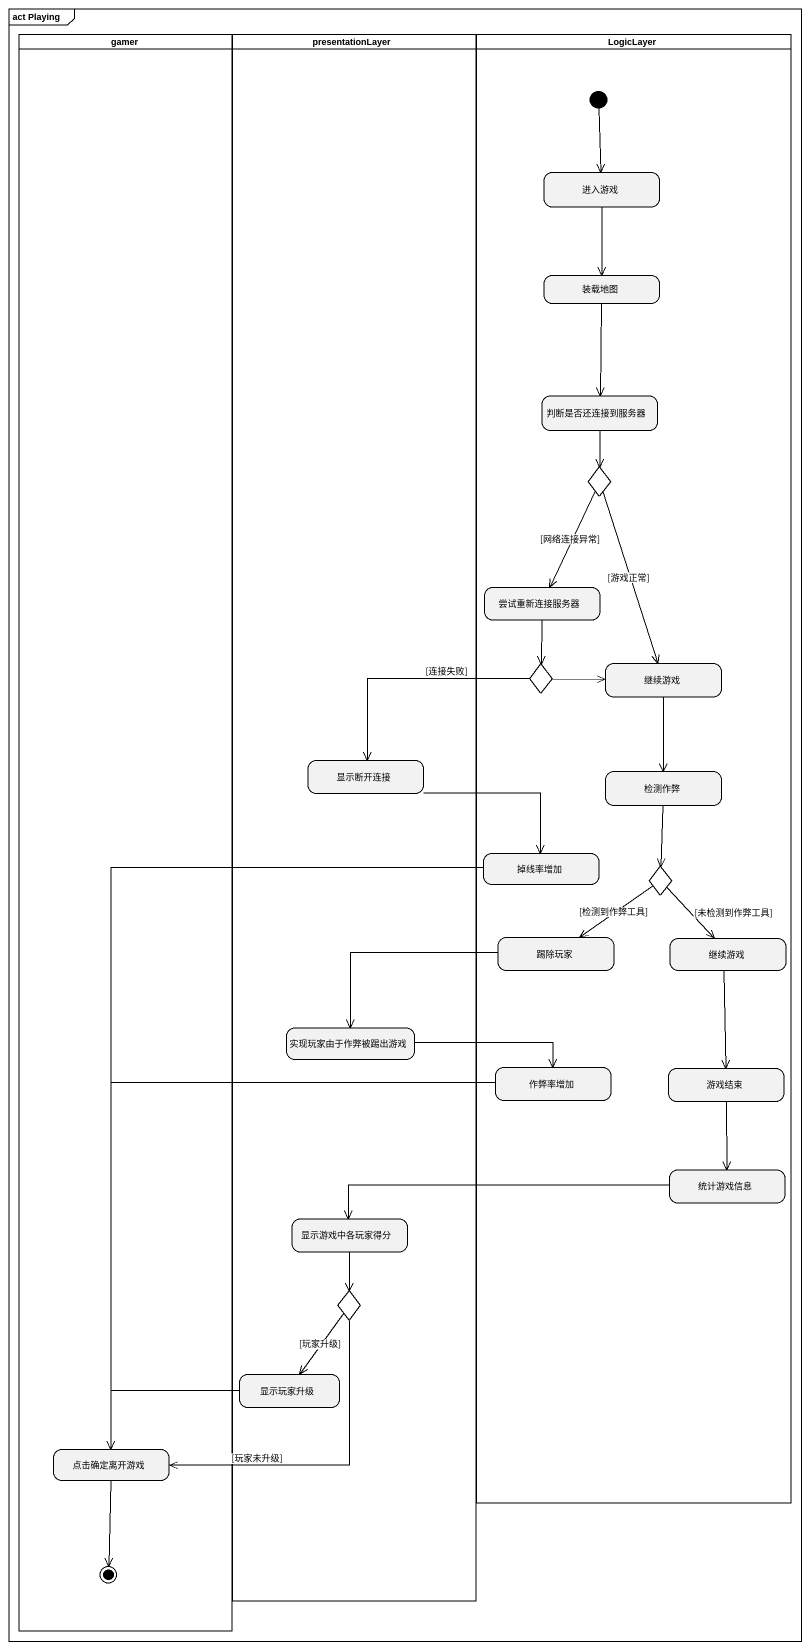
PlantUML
@startuml
mainframe act Playing
hide empty description
state gamer <<partition>> {
  state 点击确定离开游戏
  点击确定离开游戏 --> [*]
}
state presentationLayer <<partition>> {
  state 显示断开连接
  state 实现玩家由于作弊被踢出游戏
  state 显示游戏中各玩家得分
  state choice4 <<choice>>
  state 显示玩家升级
}
state LogicLayer <<partition>> {
  state 进入游戏
  state 装载地图
  state 判断是否还连接到服务器
  state choice1 <<choice>>
  state 尝试重新连接服务器
  state choice2 <<choice>>
  state 继续游戏
  state 检测作弊
  state 掉线率增加
  state choice3 <<choice>>
  state 踢除玩家
  state "继续游戏" as 继续游戏_2
  state 作弊率增加
  state 游戏结束
  state 统计游戏信息
  [*] --> 进入游戏
}
进入游戏 --> 装载地图
装载地图 --> 判断是否还连接到服务器
判断是否还连接到服务器 --> choice1
choice1 --> 尝试重新连接服务器 : [网络连接异常]
choice1 --> 继续游戏 : [游戏正常]
尝试重新连接服务器 --> choice2
choice2 -right-> 继续游戏
choice2 -left-> 显示断开连接 : [连接失败]
继续游戏 --> 检测作弊
显示断开连接 -right-> 掉线率增加
检测作弊 --> choice3
掉线率增加 --> 点击确定离开游戏
choice3 --> 踢除玩家 : [检测到作弊工具]
choice3 --> 继续游戏_2 : [未检测到作弊工具]
踢除玩家 -left-> 实现玩家由于作弊被踢出游戏
继续游戏_2 --> 游戏结束
实现玩家由于作弊被踢出游戏 -right-> 作弊率增加
作弊率增加 --> 点击确定离开游戏
游戏结束 --> 统计游戏信息
统计游戏信息 -left-> 显示游戏中各玩家得分
显示游戏中各玩家得分 --> choice4
choice4 --> 显示玩家升级 : [玩家升级]
choice4 --> 点击确定离开游戏 : [玩家未升级]
显示玩家升级 -left-> 点击确定离开游戏
@enduml
